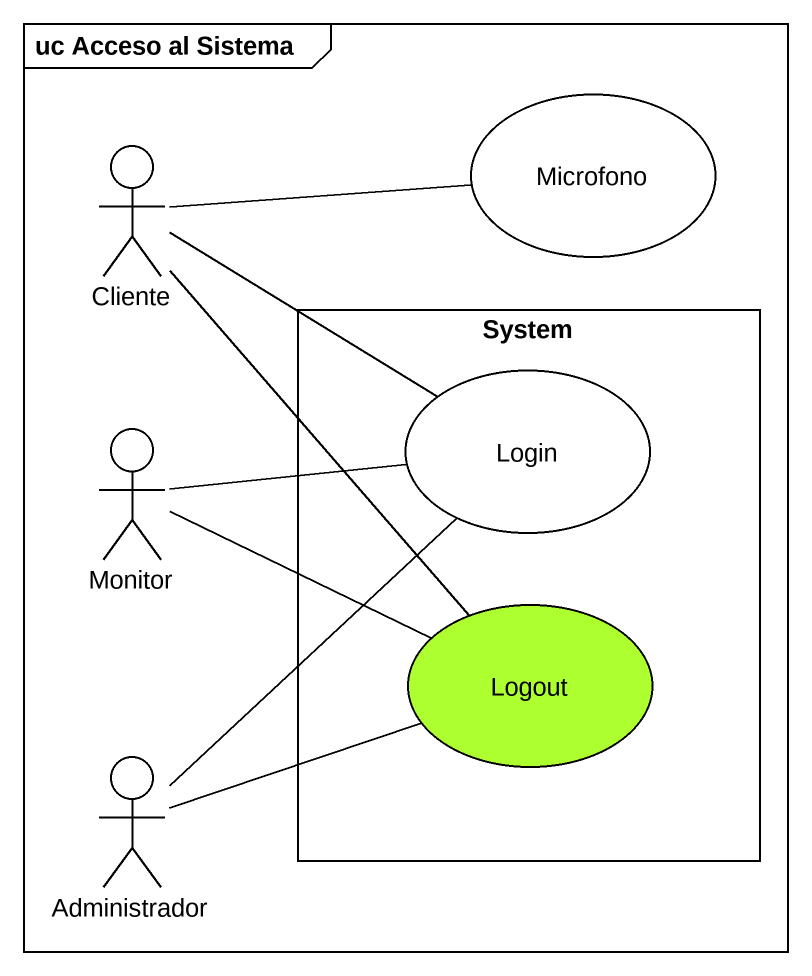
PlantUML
@startuml
mainframe uc Acceso al Sistema
usecase Microfono
actor Cliente
rectangle System {
  usecase Login
  usecase Logout #ADFF2F
}
actor Monitor
actor Administrador
Cliente -right- Microfono
Cliente -right- Login
Cliente -- Logout
Monitor -right- Login
Monitor -right- Logout
Administrador -up- Login
Administrador -right- Logout
@enduml
